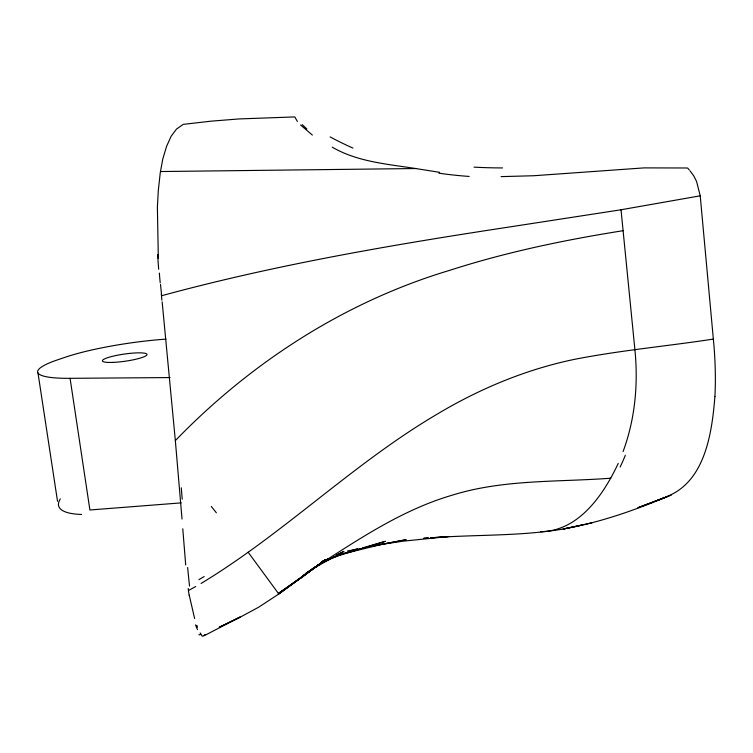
<?xml version="1.0" encoding="UTF-8"?>
<svg xmlns="http://www.w3.org/2000/svg" width="753" height="753" viewBox="0 0 753 753"><rect width="100%" height="100%" fill="white"/><g stroke="black" fill="none" stroke-linecap="round" stroke-linejoin="round"><path stroke-width="1.13" d="M714.908 396.436C711.999 433.079 705.119 482.814 665.332 497.121M623.07 451.555C635.09 419.214 638.346 384.002 634.911 349.787L621.018 209.776M205.145 634.44L203.225 636.078A364.461 18.42 76.5 0 1 201.936 635.89M618.232 463.387C603.642 494.589 578.793 531.27 540.729 531.656M175.345 440.609C251.088 362.344 344.996 301.727 449.616 270.355C506.167 252.142 564.468 239.962 623.098 230.7M278.695 594.098L302.631 576.534L278.685 594.098L258.759 607.144L238.899 617.874L219.283 627.24L240.122 617.055L204.364 635.617M201.06 583.462C284.182 533.218 353.571 463.236 437.437 413.999C479.943 388.567 526.347 369.262 574.934 359.256C620.736 350.296 667.309 346.145 713.402 339.076M306.17 573.024L309.022 571.141M311.874 569.268L322.34 562.387L302.452 576.092L323.489 561.493L301.558 577.297L324.571 560.467L278.186 593.646L302.367 576.911L325.061 559.846L302.367 576.911L278.271 593.74M306.255 573.005L309.144 571.122M312.034 569.24C356.357 540.87 400.671 510.346 451.715 495.333C503.202 479.143 557.681 482.24 610.815 478.202M324.562 561.079L315.225 566.971M312.542 568.656L314.556 567.395M195.733 586.502L188.476 590.531A6.881 0.96 84.2 0 1 188.306 589.335L188.278 589.1A8.82 1.233 84.2 0 0 188.222 588.705L188.203 588.507M310.528 570.04L343.942 551.365L336.591 554.839M321.889 561.785L328.195 558.811M322.171 562.595L341.269 554.255L321.427 561.644M671.3 495.126L654.423 501.47L668.673 496.161M653.331 501.884L637.932 507.682L664.57 497.695C631.861 511.325 598.136 522.855 563.159 529.03C519.41 536.437 474.767 534.432 430.641 537.877M322.416 561.587L338.878 555.62L385.461 541.294L362.184 548.015M340.017 554.424L359.962 548.655M161.631 295.731C277.311 264.228 395.73 244.236 514.158 226.258L620.378 209.88L700.224 195.818L696.591 181.511L693.833 176.004L690.077 170.884M338.935 554.829L382.75 544.155L406.159 539.694L380.209 544.588L403.184 541.172L448.741 536.513L430.537 537.821M592.009 522.817L563.159 529.03L581.947 525.067M353.025 549.878L357.553 549.003M373.413 545.906L379.07 544.805M347.434 550.989L357.684 549.003M370.212 546.584L382.75 544.155M663.289 497.507L663.977 497.394M181.228 502.872L89.908 509.988L70.076 378.326A88.063 14.166 -8.2 0 1 57.576 359.84L65.266 357.233A87.593 14.025 -8.1 0 1 165.98 339.114M428.259 537.981L423.704 538.31L428.335 538.019M160.643 171.543L415.665 168.531L439.592 172.324M70.076 378.326L170.093 377.564M501.093 176.626L533.679 175.741L644.079 167.891L686.002 167.985L687.677 168.07L689.334 169.99M415.665 168.531C387.362 164.05 357.59 161.923 332.252 147.174M312.363 135.079L300.607 124.998M201.766 635.203L200.157 632.934M297.35 121.459L294.837 116.922L239.153 118.927L211.169 121.158L183.214 124.377L176.541 129.064L171.129 136.246L166.601 146.27L162.77 159.034L160.248 172.814L158.299 190.613L157.386 207.207L158.328 258.43M248.142 552.222L277.753 592.555M197.531 627.202L196.844 625.357M194.632 618.58L189.238 595.181M37.989 372.951L57.529 501.291M160.502 284.352L161.387 293.011A36.953 1.421 82.3 0 1 161.631 295.722M700.224 195.818L714.051 346.747A148.529 43.58 81.4 0 1 714.926 396.473M162.159 301.887L175.374 440.957L182.019 519.043M159.514 273.998L159.561 274.534M185.699 564.919L182.781 528.785M81.606 514.44A86.953 22.712 -16.1 0 1 60.325 498.9M181.275 487.793A283.759 7.784 86.2 0 1 182.226 499.164M189.54 586.069A68.956 6.043 84.2 0 1 187.657 567.527M189.21 595.407A45.227 6.109 84.1 0 1 188.429 590.719M161.876 300.193A313.05 12.161 82.2 0 1 161.349 294.075M158.676 269.263A140.67 6.165 81.9 0 1 157.706 254.618M160.21 282.751A79.705 3.257 82.1 0 1 159.307 273.057M197.512 629.555A102.587 7.078 80.1 0 1 195.554 624.868M200.43 634.261A163.081 9.62 78.7 0 1 198.952 634.468M352.922 148.096A216.092 41.227 13.6 0 1 330.106 136.895M306.857 128.951A187.177 12.057 34.1 0 1 302.226 124.593M204.176 576.534A512.464 157.49 -52.1 0 1 198.886 579.65M216.337 512.774A263.409 1.807 51.9 0 1 211.311 506.44M625.329 455.264A217.768 108.394 82.7 0 1 620.152 466.992M502.562 167.928A212.242 80.769 -1.6 0 1 473.995 167.138M469.157 176.437A219.942 106.126 -2.9 0 1 438.933 173.181M113.27 362.381A22.534 3.605 -8.2 0 0 147.023 354.588A22.534 3.605 -8.2 0 0 113.844 355.99A22.534 3.605 -8.2 0 0 113.27 362.381"/></g></svg>
